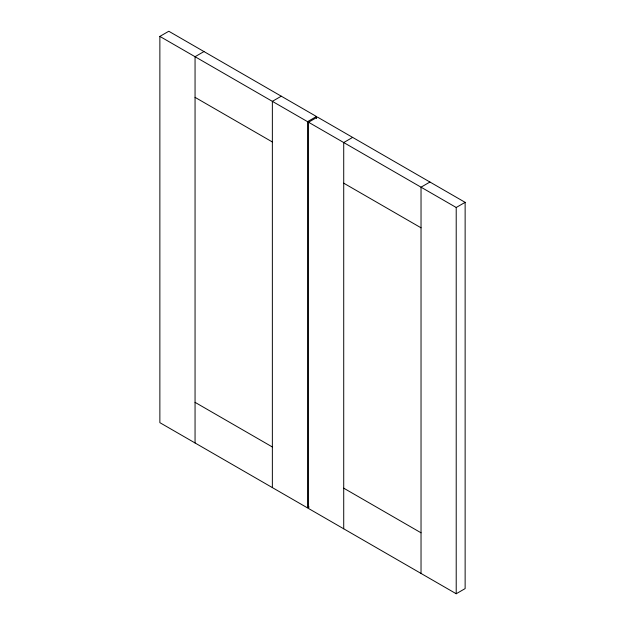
<?xml version="1.0" encoding="UTF-8"?>
<svg xmlns="http://www.w3.org/2000/svg" width="625" height="625" viewBox="0 0 625 625"><rect width="100%" height="100%" fill="white"/><g stroke="black" fill="none" stroke-linecap="round" stroke-linejoin="round"><path stroke-width="0.94" d="M309.164 506.977L307.547 507.914L159.867 422.656L159.867 36.398L168.789 31.25L316.461 116.508L316.461 118.461M203.969 51.562L195.055 56.711L195.055 442.969M281.281 96.195L272.359 101.344L272.359 487.602M159.867 36.398L307.547 121.664L316.461 116.508M308.539 122.234L317.453 117.086L465.133 202.344L465.133 588.602L456.211 593.75L308.539 508.492L308.539 122.234L456.211 207.492L465.133 202.344M352.641 137.398L343.719 142.547L343.719 528.805M429.945 182.031L421.031 187.18L421.031 573.438M195.055 97.344L272.359 141.977M343.719 183.172L421.031 227.813M195.055 402.344L272.359 446.977M343.719 488.172L421.031 532.805M456.211 207.492L456.211 593.75M307.547 121.664L307.547 507.914"/></g></svg>
